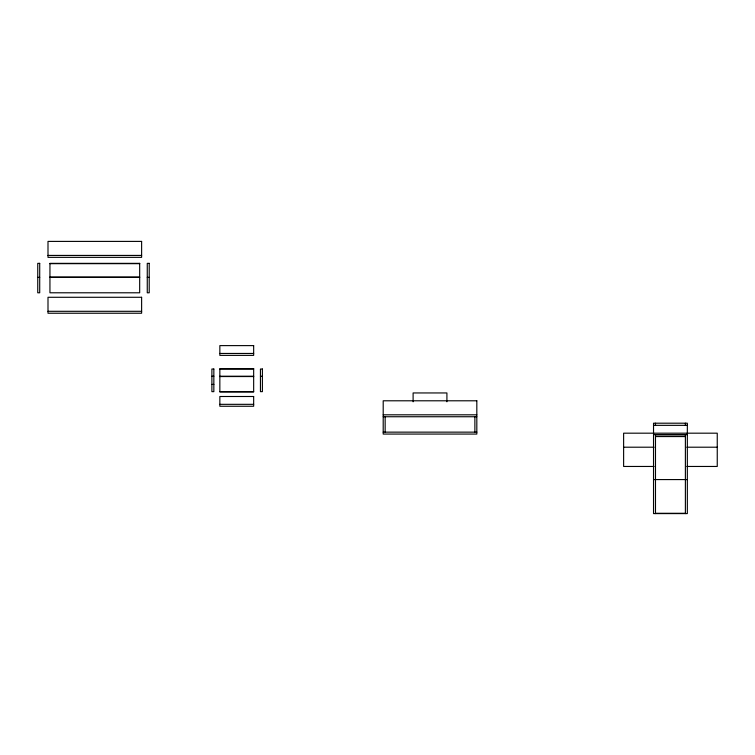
<?xml version="1.0" encoding="UTF-8"?>
<svg xmlns="http://www.w3.org/2000/svg" width="755" height="755" viewBox="0 0 755 755"><rect width="100%" height="100%" fill="white"/><g stroke="black" fill="none" stroke-linecap="round" stroke-linejoin="round"><path stroke-width="1.13" d="M47.999 255.426L141.619 255.426M49.943 263.665L139.675 263.665M49.943 277.066L139.675 277.066M37.75 277.378L39.704 277.378M49.943 277.378L139.675 277.378M147.263 277.378L149.216 277.378M47.999 311.305L141.619 311.305M219.847 353.453L253.661 353.453M219.847 369.016L253.661 369.016M211.891 376.235L213.844 376.235M219.847 376.235L253.661 376.235M260.447 376.235L262.4 376.235M219.847 376.547L253.661 376.547M211.891 384.427L213.844 384.427M219.847 391.647L253.661 391.647M219.847 404.331L253.661 404.331M383.2 414.816L476.82 414.816M383.2 416.741L476.82 416.741M653.528 425.348L687.343 425.348M383.2 432.143L476.82 432.143M655.482 434.767L685.389 434.767M655.482 436.56L685.389 436.56M623.621 447.205L654.056 447.205M686.823 447.205L717.25 447.205M654.056 466.458L623.621 466.458L623.621 433.181L717.25 433.181L717.25 466.458L686.823 466.458M653.528 479.576L687.343 479.576M655.482 513.287L685.389 513.287M687.343 434.031L687.343 423.196L653.528 423.196L653.528 434.031M685.389 423.196L685.389 425.527M685.389 434.644L685.389 513.598M655.482 423.196L655.482 425.527M655.482 434.644L655.482 513.598M474.876 416.741L474.876 432.143M446.913 401.792L446.913 392.949L413.108 392.949L413.108 401.792M385.154 416.741L385.154 432.143M141.619 241.402L47.999 241.402L47.999 257.351L141.619 257.351L141.619 241.402M39.704 263.353L37.75 263.353L37.75 292.789L39.704 292.789L39.704 263.353M139.675 263.353L49.943 263.353L49.943 292.789L139.675 292.789L139.675 263.353M149.216 263.353L147.263 263.353L147.263 292.789L149.216 292.789L149.216 263.353M141.619 297.281L47.999 297.281L47.999 313.231L141.619 313.231L141.619 297.281M253.661 345.611L219.847 345.611L219.847 355.378L253.661 355.378L253.661 345.611M253.661 368.714L219.847 368.714L219.847 391.949L253.661 391.949L253.661 368.714M213.844 369.016L211.891 369.016L211.891 391.647L213.844 391.647L213.844 369.016M262.4 369.016L260.447 369.016L260.447 391.647L262.4 391.647L262.4 369.016M253.661 396.498L219.847 396.498L219.847 406.256L253.661 406.256L253.661 396.498M476.82 400.792L383.2 400.792L383.2 434.068L476.82 434.068L476.82 400.792M687.343 434.644L653.528 434.644L653.528 513.598L687.343 513.598L687.343 434.644"/></g></svg>
